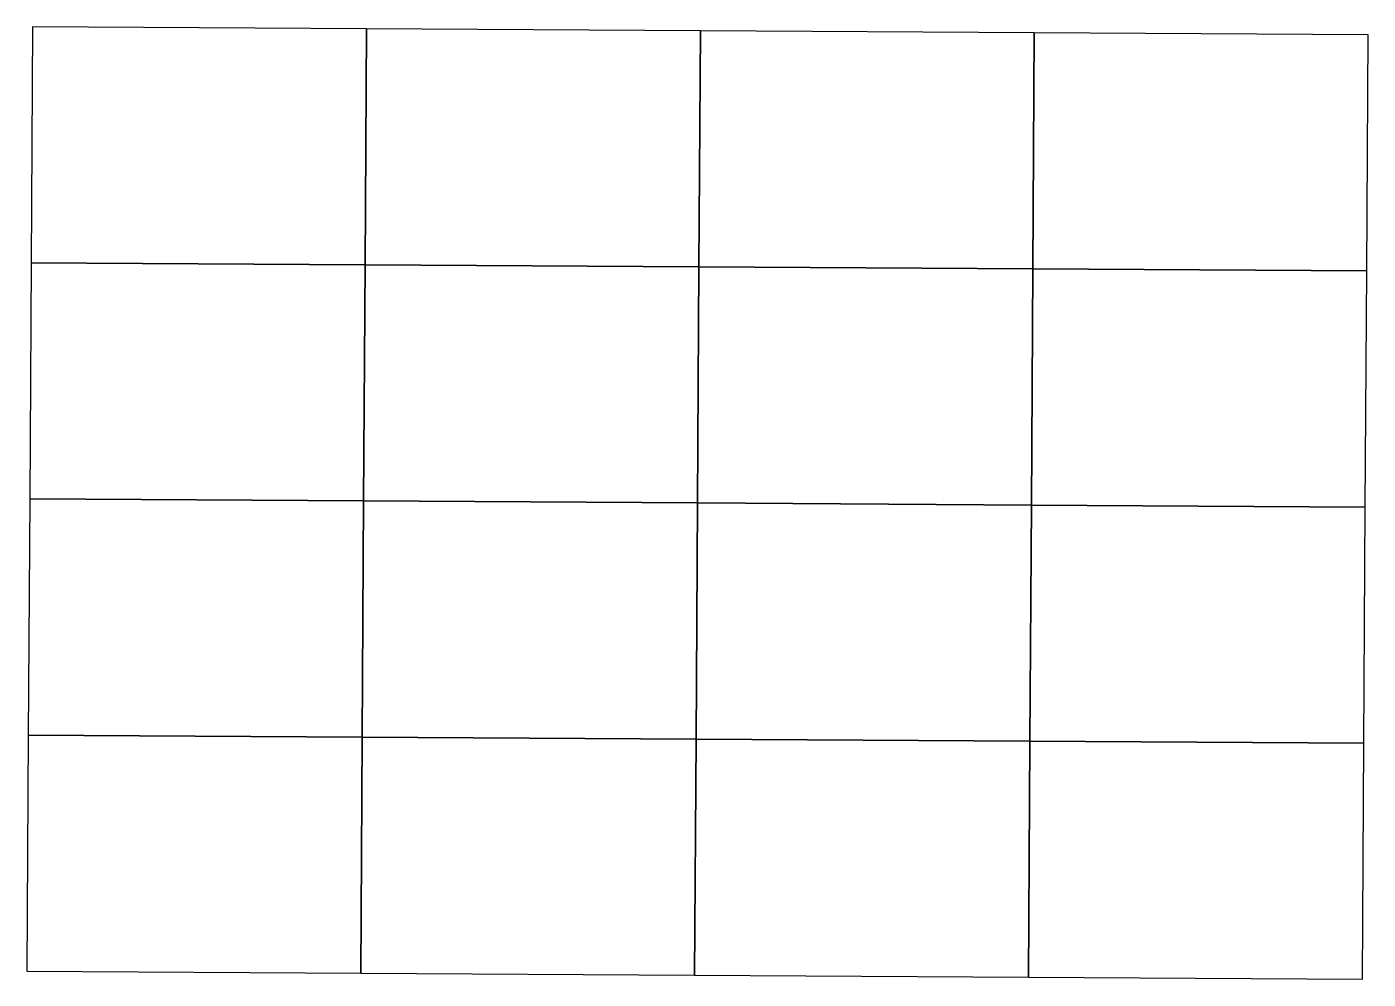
# Model space of a CAD drawing. Header units: inches. Extents: x 196880 to 211028, y 1621932 to 1627510.
# Drawn here: x 203362 to 211028, y 1621932 to 1627376 of the extents above; entities that cross this region are included whole.
import ezdxf

# ---------------------------------------------------------------- set-up
doc = ezdxf.new("R2010")
doc.units = ezdxf.units.IN
doc.header["$LTSCALE"] = 15
doc.header["$MEASUREMENT"] = 0
doc.layers.add('CHAINAGE', color=7, linetype='Continuous')
doc.layers.add('PLOT NO', color=7, linetype='Continuous')

# ---------------------------------------------------------------- blocks, each defined once
blk = doc.blocks.new('ao')
at = {"layer": 'CHAINAGE', "color": 2, "linetype": 'Continuous', "lineweight": -2}
for points in [[(-594, 420), (-594, 210), (-297, 210), (-297, 420), (-594, 420)], [(-297, 420), (-297, 210), (0, 210), (0, 420), (-297, 420)], [(0, 420), (0, 210), (297, 210), (297, 420), (0, 420)], [(297, 420), (297, 210), (594, 210), (594, 420), (297, 420)], [(-594, 210), (-594, 0), (-297, 0), (-297, 210), (-594, 210)], [(-297, 210), (-297, 0), (0, 0), (0, 210), (-297, 210)], [(0, 210), (0, 0), (297, 0), (297, 210), (0, 210)], [(297, 210), (297, 0), (594, 0), (594, 210), (297, 210)], [(-594, 0), (-594, -210), (-297, -210), (-297, 0), (-594, 0)], [(-297, 0), (-297, -210), (0, -210), (0, 0), (-297, 0)], [(0, 0), (0, -210), (297, -210), (297, 0), (0, 0)], [(297, 0), (297, -210), (594, -210), (594, 0), (297, 0)], [(-594, -210), (-594, -420), (-297, -420), (-297, -210), (-594, -210)], [(-297, -210), (-297, -420), (0, -420), (0, -210), (-297, -210)], [(0, -210), (0, -420), (297, -420), (297, -210), (0, -210)], [(297, -210), (297, -420), (594, -420), (594, -210), (297, -210)]]:
    blk.add_lwpolyline(points, dxfattribs=at)

msp = doc.modelspace()

# ---------------------------------------------------------------- block references
at = {"layer": 'PLOT NO', "xscale": 6.425344940529461, "yscale": 6.425344940529461, "zscale": 6.425344940529461, "rotation": 179.6532569827641}
msp.add_blockref('ao', (207194.9, 1624653.9), dxfattribs=at)

doc.saveas('drawing.dxf')
